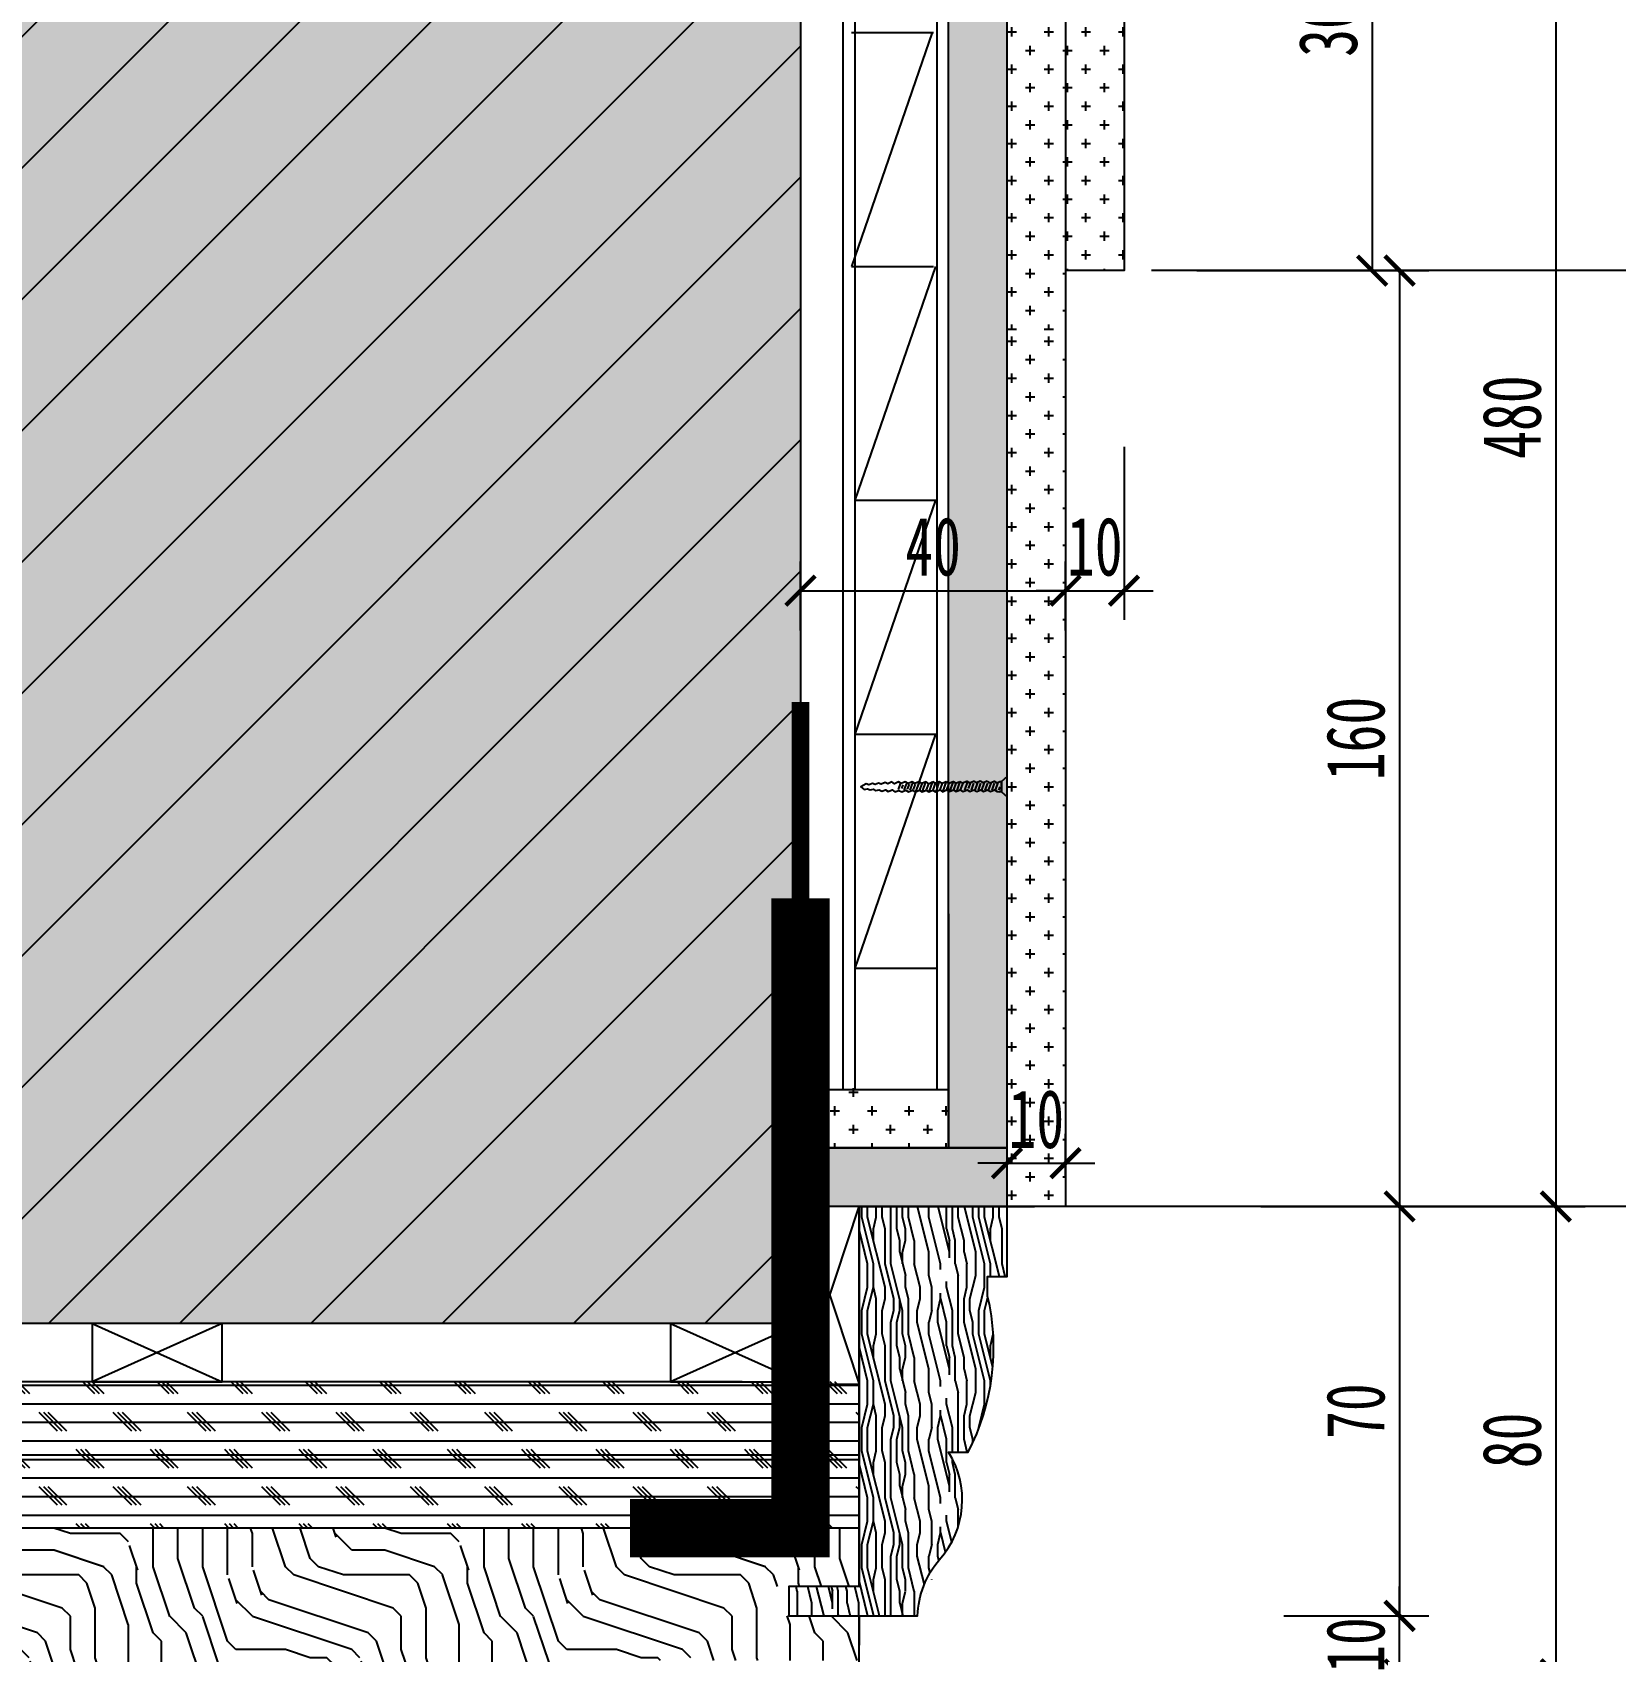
# Model space of a CAD drawing. Header units: millimetres. Extents: x 51249 to 2766742, y -599687 to -1280.
# Drawn here: x 73454.7 to 73725.4, y -117925.1 to -117648.2 of the extents above; entities that cross this region are included whole.
import ezdxf

# ---------------------------------------------------------------- set-up
doc = ezdxf.new("R2010")
doc.units = ezdxf.units.MM
doc.header["$LTSCALE"] = 10
doc.header["$PDMODE"] = 3
doc.linetypes.add('HIDDEN', pattern=[0.375, 0.25, -0.125])
for name, color, linetype in [('0-bh(填充)', 251, 'Continuous'), ('2-NORM', 3, 'Continuous'), ('4-Fine(立面细线)', 251, 'Continuous'), ('4-Norm(立面正常)', 134, 'Continuous'), ('4-Wide(立面宽线)', 4, 'Continuous'), ('A-土建墙（含管井、立管）', 6, 'Continuous'), ('D-节点填充', 250, 'Continuous'), ('D-造型细线', 146, 'Continuous'), ('DRT', 7, 'Continuous'), ('E-立面填充', 250, 'Continuous'), ('E-立面轮廓线', 4, 'Continuous'), ('E-立面造型线', 3, 'Continuous'), ('E-顶面轮廓线', 4, 'Continuous'), ('PM-FURN-M', 3, 'Continuous'), ('PM-WALL', 2, 'Continuous'), ('W-尺寸', 5, 'Continuous'), ('完成面-石材', 55, 'Continuous')]:
    doc.layers.add(name, color=color, linetype=linetype)
doc.styles.add('DIM', font='SimSun.ttf', dxfattribs={"width": 0.7})
doc.dimstyles.new('5', dxfattribs={"dimscale": 5, "dimtxt": 2, "dimasz": 1, "dimexe": 1, "dimexo": 1, "dimgap": 0.5, "dimtad": 1, "dimdec": 0, "dimrnd": 5, "dimzin": 0, "dimdsep": 46, "dimtxsty": 'DIM', "dimblk": 'ARCHTICK', "dimcen": 0, "dimclrd": 5, "dimclre": 5, "dimclrt": 35, "dimadec": 0, "dimazin": 0, "dimtfac": 0.5, "dimtdec": 0, "dimtix": 1, "dimtmove": 2, "dimatfit": 2, "dimldrblk": 'A', "dimfxl": 0, "dimtolj": 1, "dimtzin": 0, "dimlwd": -1, "dimlwe": -1, "dimarcsym": 0})
pattern_1 = [(360, (8376.2228, -321206.4964), (8e-16, 3.175), []), (135, (8377.81, -321208.084), (-6.35000274, -6.35000274), [4.49013, -4.49013]), (135, (8378.604, -321208.084), (-6.35000274, -6.35000274), [4.49013, -4.49013]), (135, (8379.398, -321208.084), (-6.35000274, -6.35000274), [4.49013, -4.49013])]

# ---------------------------------------------------------------- blocks, each defined once
blk = doc.blocks.new('_ArchTick')
at = {"color": 0, "linetype": 'ByBlock', "const_width": 0.15}
blk.add_lwpolyline([(-0.5, -0.5), (0.5, 0.5)], dxfattribs=at)
blk = doc.blocks.new('*D789')
at = {"layer": 'Defpoints', "color": 0, "ltscale": 0.15}
for p in [(73596.01, -117848.94, 0), (73575.23, -117928.94, 0), (73715.15, -117928.94)]:
    blk.add_point(p, dxfattribs=at)
at = {"layer": 'W-尺寸', "color": 5, "ltscale": 0.15}
for p, q in [((73695.15, -117848.94), (73720.15, -117848.94)), ((73715.15, -117848.94), (73715.15, -117928.94)), ((73695.15, -117928.94), (73720.15, -117928.94))]:
    blk.add_line(p, q, dxfattribs=at)
at = {"layer": 'W-尺寸', "color": 5, "ltscale": 0.15, "xscale": 5, "yscale": 5, "zscale": 5}
for p, rotation in [((73715.15, -117848.94), 90), ((73715.15, -117928.94), 270)]:
    blk.add_blockref('_ArchTick', p, dxfattribs=dict(at, rotation=rotation))
at = {"layer": 'W-尺寸', "color": 35, "ltscale": 0.15, "insert": (73707.65, -117888.94), "char_height": 10, "attachment_point": 5, "rotation": 90, "style": 'DIM'}
blk.add_mtext('\\A1;80', dxfattribs=at)
blk = doc.blocks.new('A')
for p, q in [((-1.435, 1.148), (-1.09, 1.437)), ((-1.435, 1.148), (-0.369, 0)), ((-1.09, 1.437), (0, 0)), ((-0.369, 0), (-2.127, 0)), ((-1.435, -1.148), (-0.369, 0)), ((-1.09, -1.437), (0, 0)), ((-1.435, -1.148), (-1.09, -1.437))]:
    blk.add_line(p, q)
for points in [[(-1.435, 1.148), (-1.09, 1.437), (-0.369, 0), (0, 0)], [(-1.435, -1.148), (-1.09, -1.437), (-0.369, 0), (0, 0)]]:
    blk.add_solid(points)
blk = doc.blocks.new('*D791')
at = {"layer": 'Defpoints', "color": 0, "ltscale": 0.15}
for p in [(73659.7, -117848.94, 0), (73663.66, -117918.94, 0), (73688.43, -117918.94)]:
    blk.add_point(p, dxfattribs=at)
at = {"layer": 'W-尺寸', "color": 5, "ltscale": 0.15}
for p, q in [((73668.43, -117848.94), (73693.43, -117848.94)), ((73688.43, -117848.94), (73688.43, -117918.94)), ((73668.66, -117918.94), (73693.43, -117918.94))]:
    blk.add_line(p, q, dxfattribs=at)
at = {"layer": 'W-尺寸', "color": 5, "ltscale": 0.15, "xscale": 5, "yscale": 5, "zscale": 5}
for p, rotation in [((73688.43, -117848.94), 90), ((73688.43, -117918.94), 270)]:
    blk.add_blockref('_ArchTick', p, dxfattribs=dict(at, rotation=rotation))
at = {"layer": 'W-尺寸', "color": 35, "ltscale": 0.15, "insert": (73680.93, -117883.94), "char_height": 10, "attachment_point": 5, "rotation": 90, "style": 'DIM'}
blk.add_mtext('\\A1;70', dxfattribs=at)
blk = doc.blocks.new('*D792')
at = {"layer": 'Defpoints', "color": 0, "ltscale": 0.15}
for p in [(73663.66, -117918.94, 0), (73688.43, -117918.94), (73663.66, -117928.94, 0)]:
    blk.add_point(p, dxfattribs=at)
at = {"layer": 'W-尺寸', "color": 5, "ltscale": 0.15}
for p, q in [((73688.43, -117918.94), (73688.43, -117913.94)), ((73668.66, -117918.94), (73693.43, -117918.94)), ((73688.43, -117928.94), (73688.43, -117918.94)), ((73668.66, -117928.94), (73693.43, -117928.94)), ((73688.43, -117928.94), (73688.43, -117933.94))]:
    blk.add_line(p, q, dxfattribs=at)
at = {"layer": 'W-尺寸', "color": 5, "ltscale": 0.15, "xscale": 5, "yscale": 5, "zscale": 5}
for p, rotation in [((73688.43, -117918.94), 270), ((73688.43, -117928.94), 90)]:
    blk.add_blockref('_ArchTick', p, dxfattribs=dict(at, rotation=rotation))
at = {"layer": 'W-尺寸', "color": 35, "ltscale": 0.15, "insert": (73680.93, -117923.94), "char_height": 10, "attachment_point": 5, "rotation": 90, "style": 'DIM'}
blk.add_mtext('\\A1;10', dxfattribs=at)
blk = doc.blocks.new('A$C55C23A5A')
at = {"layer": 'DRT', "color": 8, "ltscale": 2}
for p, q in [((0, 0, 0), (10, 22.22, 0)), ((0, 22.22, 0), (10, 0, 0))]:
    blk.add_line(p, q, dxfattribs=at)
at = {"layer": 'DRT', "color": 3, "ltscale": 2, "elevation": 0}
blk.add_lwpolyline([(0, 0), (10, 0), (10, 22.22), (0, 22.22)], close=True, dxfattribs=at)
blk = doc.blocks.new('dfgd')
at = {"layer": '0-bh(填充)', "color": 250}
for p, q in [((-12334.83, 1688.95), (-12333.87, 1689.3)), ((-12335.06, 1685.73), (-12333.6, 1686.27)), ((-12334.96, 1686.83), (-12333.71, 1687.29)), ((-12334.88, 1687.89), (-12333.79, 1688.3)), ((-12334.78, 1686.38), (-12333.83, 1686.73)), ((-12334.74, 1687.43), (-12333.93, 1687.73)), ((-12334.66, 1688.49), (-12333.99, 1688.74)), ((-12335.19, 1683.45), (-12333.44, 1684.04)), ((-12335.14, 1684.6), (-12333.51, 1685.19)), ((-12334.93, 1682.96), (-12333.74, 1683.36)), ((-12334.83, 1684.13), (-12333.78, 1684.52)), ((-12334.82, 1685.27), (-12333.8, 1685.65)), ((-12335.24, 1679.92), (-12333.49, 1680.52)), ((-12335.22, 1682.27), (-12333.47, 1682.87)), ((-12335.22, 1681.1), (-12333.47, 1681.7)), ((-12334.95, 1680.61), (-12333.76, 1681.01)), ((-12334.93, 1681.77), (-12333.76, 1682.19)), ((-12335.24, 1678.75), (-12333.49, 1679.35)), ((-12335.2, 1677.46), (-12333.71, 1677.98)), ((-12334.95, 1679.43), (-12333.78, 1679.85)), ((-12334.95, 1678.26), (-12333.78, 1678.68)), ((-12335.05, 1675.76), (-12333.73, 1676.21)), ((-12335.05, 1674.6), (-12333.73, 1675.05)), ((-12335.04, 1676.93), (-12334, 1677.3)), ((-12334.9, 1676.4), (-12333.72, 1676.81)), ((-12334.9, 1675.22), (-12333.74, 1675.64)), ((-12335.05, 1673.42), (-12333.74, 1673.88)), ((-12335.05, 1672.26), (-12333.74, 1672.71)), ((-12334.9, 1674.05), (-12333.74, 1674.47)), ((-12334.9, 1672.89), (-12333.74, 1673.3)), ((-12334.32, 1671.94), (-12333.74, 1672.16))]:
    blk.add_line(p, q, dxfattribs=at)
at = {"layer": '4-Fine(立面细线)', "color": 251}
for p, q in [((-12335.19, 1671.65), (-12333.44, 1671.65)), ((-12333.44, 1671.65), (-12335.19, 1671.65)), ((-12333.44, 1671.65), (-12332.57, 1670.68))]:
    blk.add_line(p, q, dxfattribs=at)
for points in [[(-12335.18, 1684.58), (-12335.18, 1684.58), (-12334.89, 1685.26), (-12335.18, 1685.74), (-12334.89, 1686.42), (-12335.18, 1686.92), (-12334.89, 1687.59), (-12335.18, 1688.08), (-12334.89, 1688.77), (-12335.18, 1689.26), (-12334.82, 1689.94), (-12335.13, 1690.4), (-12334.8, 1691.08), (-12335.05, 1691.54), (-12334.76, 1692.19), (-12334.94, 1692.64), (-12334.72, 1693.24), (-12334.86, 1693.7), (-12334.64, 1694.3), (-12334.82, 1694.75), (-12334.3, 1695.68), (-12333.86, 1695.11), (-12333.97, 1694.55), (-12333.78, 1694.1), (-12333.92, 1693.54), (-12333.69, 1693.1), (-12333.81, 1692.54), (-12333.58, 1692.08), (-12333.78, 1691.46), (-12333.49, 1691), (-12333.77, 1690.33), (-12333.43, 1689.85), (-12333.7, 1689.18), (-12333.43, 1688.68), (-12333.72, 1688.01), (-12333.43, 1687.52), (-12333.72, 1686.84), (-12333.43, 1686.35), (-12333.72, 1685.67), (-12333.43, 1685.18), (-12333.72, 1684.53)], [(-12335.19, 1683.45), (-12334.93, 1682.96), (-12335.22, 1682.27), (-12334.93, 1681.77), (-12335.22, 1681.1)], [(-12335.18, 1684.58), (-12334.83, 1684.13), (-12335.17, 1683.45)], [(-12333.74, 1683.38), (-12333.47, 1682.89), (-12333.76, 1682.2), (-12333.47, 1681.71), (-12333.76, 1681.03)], [(-12333.72, 1684.53), (-12333.44, 1684.04), (-12333.71, 1683.39)], [(-12335.22, 1681.1), (-12334.95, 1680.61), (-12335.24, 1679.92), (-12334.95, 1679.43), (-12335.24, 1678.75)], [(-12333.76, 1681.03), (-12333.49, 1680.54), (-12333.78, 1679.85), (-12333.49, 1679.36), (-12333.78, 1678.68)], [(-12335.24, 1678.76), (-12334.97, 1678.27), (-12335.27, 1677.58), (-12334.97, 1677.08), (-12335.27, 1676.41)], [(-12333.79, 1678.69), (-12333.52, 1678.2), (-12333.81, 1677.51), (-12333.52, 1677.02), (-12333.81, 1676.34)], [(-12335.27, 1674.08), (-12334.98, 1674.76), (-12335.27, 1675.25), (-12334.98, 1675.92), (-12335.27, 1676.42)], [(-12333.81, 1676.34), (-12333.52, 1675.85), (-12333.81, 1675.18), (-12333.52, 1674.68), (-12333.81, 1674)], [(-12335.27, 1674.08), (-12334.98, 1673.59), (-12335.27, 1672.91), (-12334.98, 1672.42), (-12335.19, 1671.93), (-12335.19, 1671.65)], [(-12333.81, 1674.01), (-12333.52, 1673.51), (-12333.81, 1672.84), (-12333.52, 1672.35), (-12333.44, 1671.99)], [(-12333.44, 1671.65), (-12333.44, 1671.65), (-12332.57, 1670.68), (-12336.07, 1670.68), (-12335.19, 1671.65)], [(-12333.44, 1671.65), (-12333.44, 1671.99)]]:
    blk.add_lwpolyline(points, dxfattribs=at)
blk = doc.blocks.new('A$C5B19074F')
at = {"layer": 'DRT', "color": 8, "ltscale": 2}
for p, q in [((0, 0, 0), (7.31, 22.22, 0)), ((0, 22.22, 0), (7.31, 0, 0))]:
    blk.add_line(p, q, dxfattribs=at)
at = {"layer": 'DRT', "color": 146, "ltscale": 2, "elevation": 0}
blk.add_lwpolyline([(0, 0), (7.31, 0), (7.31, 22.22), (0, 22.22)], close=True, dxfattribs=at)
blk = doc.blocks.new('*D818')
at = {"color": 5, "ltscale": 0.15}
for p, q in [((73653.74, -117388.94), (73688.74, -117388.94)), ((73683.74, -117388.94), (73683.74, -117688.94)), ((73653.74, -117688.94), (73688.74, -117688.94))]:
    blk.add_line(p, q, dxfattribs=at)
at = {"layer": 'Defpoints', "color": 0, "ltscale": 0.15}
for p in [(73641.32, -117388.94, 0), (73641.32, -117688.94, 0), (73683.74, -117688.94)]:
    blk.add_point(p, dxfattribs=at)
at = {"color": 5, "ltscale": 0.15, "xscale": 5, "yscale": 5, "zscale": 5}
for p, rotation in [((73683.74, -117388.94), 90), ((73683.74, -117688.94), 270)]:
    blk.add_blockref('_ArchTick', p, dxfattribs=dict(at, rotation=rotation))
at = {"color": 35, "ltscale": 0.15, "insert": (73676.24, -117645.24), "char_height": 10, "attachment_point": 5, "rotation": 90, "style": 'DIM'}
blk.add_mtext('\\A1;300', dxfattribs=at)
blk = doc.blocks.new('*D819')
at = {"color": 5, "ltscale": 0.15}
for p, q in [((73658.43, -117688.94), (73693.43, -117688.94)), ((73688.43, -117688.94), (73688.43, -117848.94)), ((73664.7, -117848.94), (73693.43, -117848.94))]:
    blk.add_line(p, q, dxfattribs=at)
at = {"layer": 'Defpoints', "color": 0, "ltscale": 0.15}
for p in [(73646.01, -117688.94, 0), (73659.7, -117848.94), (73688.43, -117848.94)]:
    blk.add_point(p, dxfattribs=at)
at = {"color": 5, "ltscale": 0.15, "xscale": 5, "yscale": 5, "zscale": 5}
for p, rotation in [((73688.43, -117688.94), 90), ((73688.43, -117848.94), 270)]:
    blk.add_blockref('_ArchTick', p, dxfattribs=dict(at, rotation=rotation))
at = {"color": 35, "ltscale": 0.15, "insert": (73680.93, -117768.94), "char_height": 10, "attachment_point": 5, "rotation": 90, "style": 'DIM'}
blk.add_mtext('\\A1;160', dxfattribs=at)
blk = doc.blocks.new('*D820')
at = {"color": 5, "ltscale": 0.15}
for p, q in [((73685.15, -117368.94), (73720.15, -117368.94)), ((73715.15, -117368.94), (73715.15, -117848.94)), ((73685.15, -117848.94), (73720.15, -117848.94))]:
    blk.add_line(p, q, dxfattribs=at)
at = {"layer": 'Defpoints', "color": 0, "ltscale": 0.15}
for p in [(73655.4, -117368.94, 0), (73658.43, -117848.94, 0), (73715.15, -117848.94)]:
    blk.add_point(p, dxfattribs=at)
at = {"color": 5, "ltscale": 0.15, "xscale": 5, "yscale": 5, "zscale": 5}
for p, rotation in [((73715.15, -117368.94), 90), ((73715.15, -117848.94), 270)]:
    blk.add_blockref('_ArchTick', p, dxfattribs=dict(at, rotation=rotation))
at = {"color": 35, "ltscale": 0.15, "insert": (73707.65, -117713.99), "char_height": 10, "attachment_point": 5, "rotation": 90, "style": 'DIM'}
blk.add_mtext('\\A1;480', dxfattribs=at)
blk = doc.blocks.new('*D816')
at = {"color": 5, "ltscale": 0.15}
for p, q in [((73631.32, -117719.05), (73631.32, -117748.66)), ((73641.32, -117719.05), (73641.32, -117748.66)), ((73631.32, -117743.66), (73626.32, -117743.66)), ((73631.32, -117743.66), (73641.32, -117743.66)), ((73641.32, -117743.66), (73646.32, -117743.66))]:
    blk.add_line(p, q, dxfattribs=at)
at = {"layer": 'Defpoints', "color": 0, "ltscale": 0.15}
for p in [(73631.32, -117714.05, 0), (73641.32, -117714.05, 0), (73641.32, -117743.66)]:
    blk.add_point(p, dxfattribs=at)
at = {"color": 5, "ltscale": 0.15, "xscale": 5, "yscale": 5, "zscale": 5}
blk.add_blockref('_ArchTick', (73631.32, -117743.66), dxfattribs=at)
at = {"color": 5, "ltscale": 0.15, "xscale": 5, "yscale": 5, "zscale": 5, "rotation": 180}
blk.add_blockref('_ArchTick', (73641.32, -117743.66), dxfattribs=at)
at = {"color": 35, "ltscale": 0.15, "insert": (73636.32, -117736.16), "char_height": 10, "attachment_point": 5, "style": 'DIM'}
blk.add_mtext('\\A1;10', dxfattribs=at)
blk = doc.blocks.new('*D823')
at = {"color": 5, "ltscale": 0.15}
for p, q in [((73586.01, -117750.45), (73586.01, -117738.66)), ((73631.32, -117750.45), (73631.32, -117738.66)), ((73586.01, -117743.66), (73631.32, -117743.66))]:
    blk.add_line(p, q, dxfattribs=at)
at = {"layer": 'Defpoints', "color": 0, "ltscale": 0.15}
for p in [(73631.32, -117743.66), (73586.01, -117755.45, 0), (73631.32, -117755.45, 0)]:
    blk.add_point(p, dxfattribs=at)
at = {"color": 5, "ltscale": 0.15, "xscale": 5, "yscale": 5, "zscale": 5, "rotation": 180}
blk.add_blockref('_ArchTick', (73586.01, -117743.66), dxfattribs=at)
at = {"color": 5, "ltscale": 0.15, "xscale": 5, "yscale": 5, "zscale": 5}
blk.add_blockref('_ArchTick', (73631.32, -117743.66), dxfattribs=at)
at = {"color": 35, "ltscale": 0.15, "insert": (73608.67, -117736.16), "char_height": 10, "attachment_point": 5, "style": 'DIM'}
blk.add_mtext('\\A1;40', dxfattribs=at)
blk = doc.blocks.new('*D824')
at = {"color": 5, "ltscale": 0.15}
for p, q in [((73621.32, -117843.94), (73621.32, -117836.54)), ((73631.32, -117843.94), (73631.32, -117836.54)), ((73621.32, -117841.54), (73616.32, -117841.54)), ((73621.32, -117841.54), (73631.32, -117841.54)), ((73631.32, -117841.54), (73636.32, -117841.54))]:
    blk.add_line(p, q, dxfattribs=at)
at = {"layer": 'Defpoints', "color": 0, "ltscale": 0.15}
for p in [(73631.32, -117841.54), (73621.32, -117848.94, 0), (73631.32, -117848.94, 0)]:
    blk.add_point(p, dxfattribs=at)
at = {"color": 5, "ltscale": 0.15, "xscale": 5, "yscale": 5, "zscale": 5}
blk.add_blockref('_ArchTick', (73621.32, -117841.54), dxfattribs=at)
at = {"color": 5, "ltscale": 0.15, "xscale": 5, "yscale": 5, "zscale": 5, "rotation": 180}
blk.add_blockref('_ArchTick', (73631.32, -117841.54), dxfattribs=at)
at = {"color": 35, "ltscale": 0.15, "insert": (73626.32, -117834.04), "char_height": 10, "attachment_point": 5, "style": 'DIM'}
blk.add_mtext('\\A1;10', dxfattribs=at)

msp = doc.modelspace()

# ---------------------------------------------------------------- hatches: boundary and pattern name
at = {"ltscale": 0.15}
h = msp.add_hatch(dxfattribs=at)
h.set_pattern_fill('AR-CONC', color=250, scale=10, style=0)
h.set_pattern_definition([(50, (72954.535, -117868.936), (18.21847, -1.5939), [1.905, -20.955]), (355, (72954.535, -117868.936), (-3.52428, 19.10566), [1.524, -16.764]), (100.451, (72956.053, -117869.069), (14.69425, 17.51167), [1.619, -17.809]), (46.1842, (72954.535, -117863.856), (27.1079, -4.20423), [2.8575, -31.4325]), (96.6356, (72956.794, -117864.207), (23.7404, 24.74256), [2.4285, -26.7135]), (351.184, (72954.535, -117863.856), (23.74046, 24.7425), [2.286, -25.146]), (21, (72957.075, -117865.126), (15.16149, -10.22655), [1.905, -20.955]), (326, (72957.075, -117865.126), (6.1802, 18.4188), [1.524, -16.764]), (71.4514, (72958.338, -117865.979), (21.34165, 8.19229), [1.619, -17.809]), (37.5, (72954.535, -117868.936), (0.30886, 8.455504), [0, -16.5608, 0, -17.018, 0, -16.8275]), (7.5, (72954.535, -117868.936), (6.681966, 10.01806), [0, -9.7028, 0, -16.1798, 0, -6.4135]), (327.5, (72948.871, -117868.936), (13.55906, -0.572874), [0, -6.35, 0, -19.812, 0, -26.289]), (317.5, (72946.331, -117868.936), (14.81292, 2.54265), [0, -8.255, 0, -13.1572, 0, -18.669])])
h.paths.add_polyline_path([(72954.53, -117248.94), (72954.53, -117368.94), (73366, -117368.94), (73366, -117868.94), (73586.01, -117868.94), (73586.01, -117368.94), (73948.34, -117368.94), (73948.34, -117248.94)])
at = {"ltscale": 2}
h = msp.add_hatch(dxfattribs=at)
h.set_pattern_fill('CORK', color=8, style=0)
h.set_pattern_definition(pattern_1)
h.paths.add_polyline_path([(73356, -117878.94), (73356, -117891.44), (73596.01, -117891.44), (73596.01, -117878.94), (73548.22, -117878.94)])
h = msp.add_hatch(dxfattribs=at)
h.set_pattern_fill('CORK', color=8, style=0)
h.set_pattern_definition(pattern_1)
h.paths.add_polyline_path([(73595.92, -117903.94), (73596.01, -117903.84), (73596.01, -117891.44), (73356, -117891.44), (73356, -117903.94)])
at = {"layer": '0-bh(填充)'}
h = msp.add_hatch(dxfattribs=at)
h.set_pattern_fill('CROSS', color=250, scale=0.5, style=0)
h.set_pattern_definition([(7e-15, (94571.3886, -51508.072), (3.175, 3.175), [1.5875, -4.7625]), (90, (94572.1823, -51508.8656), (-3.175, 3.175), [1.5875, -4.7625])])
h.paths.add_polyline_path([(73611.32, -117838.94), (73611.32, -117848.94), (73621.32, -117848.94), (73621.32, -117838.94)], flags=16)
h.paths.add_polyline_path([(73611.32, -117448.13), (73621.32, -117388.94), (73621.32, -117848.94), (73611.32, -117848.94)])
h.paths.add_polyline_path([(73611.32, -117378.94), (73891.32, -117378.94), (73891.32, -117388.94), (73652.32, -117388.94), (73623.11, -117388.94), (73621.32, -117393.4), (73621.32, -117419.94), (73611.32, -117448.13)])
h.paths.add_polyline_path([(73581.32, -117838.78), (73581.32, -117848.94), (73621.32, -117848.94), (73621.32, -117838.94)])
h = msp.add_hatch(dxfattribs=at)
h.set_pattern_fill('CROSS', color=250, scale=0.5, style=0)
h.set_pattern_definition([(7e-15, (73621.3194, -117698.936), (3.175, 3.175), [1.5875, -4.7625]), (90, (73622.1132, -117699.73), (-3.175, 3.175), [1.5875, -4.7625])])
h.paths.add_polyline_path([(73631.32, -117688.94), (73641.32, -117688.94), (73641.32, -117390.94), (73631.32, -117390.94)])
h.paths.add_polyline_path([(73631.32, -117390.94), (73621.32, -117390.94), (73621.32, -117698.94), (73631.32, -117698.94), (73631.32, -117688.94)])
h = msp.add_hatch(dxfattribs=at)
h.set_pattern_fill('CROSS', color=250, scale=0.5, style=0)
h.set_pattern_definition([(7e-15, (73621.3194, -117808.936), (3.175, 3.175), [1.5875, -4.7625]), (90, (73622.1132, -117809.73), (-3.175, 3.175), [1.5875, -4.7625])])
h.paths.add_polyline_path([(73621.32, -117698.94), (73631.32, -117698.94), (73631.32, -117848.94), (73621.32, -117848.94), (73621.32, -117808.94)])
h = msp.add_hatch(dxfattribs=at)
h.set_pattern_fill('CROSS', color=250, scale=0.5, style=0)
h.set_pattern_definition([(7e-15, (72810.042, -117838.936), (3.175, 3.175), [1.5875, -4.7625]), (90, (72810.8358, -117839.73), (-3.175, 3.175), [1.5875, -4.7625])])
h.paths.add_polyline_path([(73581.32, -117827.42), (73581.32, -117838.94), (73611.32, -117838.94), (73611.32, -117830.47), (73610.97, -117830.28), (73610.3, -117830.56), (73610.3, -117830.57), (73609.81, -117830.28), (73609.14, -117830.56), (73609.13, -117830.58), (73608.65, -117830.31), (73607.96, -117830.59), (73607.47, -117830.32), (73606.77, -117830.63), (73606.79, -117830.59), (73606.33, -117830.32), (73605.65, -117830.61), (73605.16, -117830.32), (73604.49, -117830.61), (73603.99, -117830.32), (73603.32, -117830.61), (73602.83, -117830.33), (73602.15, -117830.61), (73601.68, -117830.27), (73601, -117830.55), (73600.54, -117830.25), (73599.92, -117830.46), (73599.46, -117830.22), (73598.9, -117830.34), (73598.47, -117830.12), (73597.21, -117830.42), (73596.32, -117829.73), (73597.76, -117828.94)])
at = {"layer": '2-NORM'}
h = msp.add_hatch(dxfattribs=at)
h.set_pattern_fill('木纹01', color=251, scale=10, angle=135, style=0)
h.set_pattern_definition([(135, (8353.595, -322974.36), (-56.5685425, 2e-14), [2, -38]), (135, (8370.566, -322996.986), (-56.5685425, 2e-14), [4, -36]), (135, (8350.767, -322980.016), (-56.5685425, 2e-14), [2, -38]), (135, (8364.91, -322999.815), (-56.5685425, 2e-14), [2, -38]), (135, (8346.524, -322984.26), (-56.5685425, 2e-14), [2, -38]), (135, (8360.666, -323001.23), (-56.5685425, 2e-14), [2, -38]), (135, (8343.696, -322987.087), (-56.5685425, 2e-14), [2, -38]), (135, (8356.424, -323005.47), (-56.5685425, 2e-14), [2, -22, 2, -14]), (135, (8353.595, -323008.3), (-56.5685425, 2e-14), [4, -20, 2, -14]), (135, (8350.767, -323013.957), (-56.5685425, 2e-14), [2, -6, 2, -16, 2, -12]), (135, (8349.353, -323018.2), (-56.5685425, 2e-14), [2, -8, 4, -26]), (135, (8329.554, -323001.23), (-56.5685425, 2e-14), [2, -38]), (135, (8346.524, -323021.028), (-56.5685425, 2e-14), [2, -10, 2, -26]), (180, (8376.223, -322996.986), (-28.2842712, -28.2842712), [5.65684, -50.9117025]), (180, (8352.18, -322972.945), (-28.2842712, -28.2842712), [11.313708, -45.2548345]), (180, (8338.04, -322987.087), (-28.2842712, -28.2842712), [2.8284, -53.7401425]), (180, (8359.252, -323013.957), (-28.2842712, -28.2842712), [8.48528, -48.0832625]), (180, (8335.21, -322989.915), (-28.2842712, -28.2842712), [14.142136, -42.4264065]), (180, (8330.968, -322994.158), (-28.2842712, -28.2842712), [8.48528, -48.0832625]), (90, (8333.796, -323002.643), (-28.2842712, 28.2842712), [2.8284, -53.7401425]), (90, (8366.323, -322989.915), (-28.2842712, 28.2842712), [5.65684, -50.9117025]), (90, (8353.595, -322999.815), (-28.2842712, 28.2842712), [5.65684, -50.9117025]), (90, (8350.767, -322985.673), (-28.2842712, 28.2842712), [5.65684, -50.9117025]), (90, (8340.867, -322998.4), (-28.2842712, 28.2842712), [5.65684, -50.9117025]), (90, (8336.625, -322999.815), (-28.2842712, 28.2842712), [8.48528, -48.0832625]), (90, (8360.666, -322989.915), (-28.2842712, 28.2842712), [8.48528, -48.0832625]), (90, (8355.01, -322987.087), (-28.2842712, 28.2842712), [8.48528, -48.0832625]), (90, (8349.353, -323001.23), (-28.2842712, 28.2842712), [8.48528, -48.0832625]), (90, (8345.11, -322999.815), (-28.2842712, 28.2842712), [8.48528, -48.0832625]), (161.565051, (8369.152, -323001.229), (-28.2842713, 28.2842712), [4.4721356, -84.970583]), (161.565051, (8349.353, -322978.602), (-28.2842713, 28.2842712), [17.888544, -71.554175]), (161.565051, (8345.11, -322982.844), (-28.2842713, 28.2842712), [17.888544, -71.554175]), (161.565051, (8342.282, -322985.673), (-28.2842713, 28.2842712), [17.88856, -26.8, 8.9444, -35.809759]), (161.565051, (8335.21, -322987.087), (-28.2842713, 28.2842712), [4.4721356, -84.970583]), (161.565051, (8350.767, -323022.442), (-28.2842713, 28.2842712), [4.4721356, -84.970583]), (161.565051, (8328.14, -322999.815), (-28.2842713, 28.2842712), [8.944272, -80.498447]), (108.434949, (8360.666, -322981.43), (-28.2842712, 28.2842713), [8.944272, -80.498447]), (108.434949, (8363.495, -322998.4), (-28.2842712, 28.2842713), [8.944272, -80.498447]), (108.434949, (8367.738, -322994.158), (-28.2842712, 28.2842713), [4.4721356, -84.970447]), (108.434949, (8359.252, -322999.815), (-28.2842712, 28.2842713), [13.416408, -76.026311]), (108.434949, (8353.595, -322994.158), (-28.2842712, 28.2842713), [8.944272, -80.498447]), (108.434949, (8349.353, -322992.744), (-28.2842712, 28.2842713), [8.944272, -80.498447]), (108.434949, (8355.01, -323004.057), (-28.2842712, 28.2842713), [4.4721356, -84.970447]), (108.434949, (8350.767, -323005.472), (-28.2842712, 28.2842713), [4.4721356, -84.970447]), (108.434949, (8333.796, -322999.815), (-28.2842712, 28.2842713), [4.4721356, -84.970447]), (108.434949, (8345.11, -322991.33), (-28.2842712, 28.2842713), [4.4721356, -84.970447]), (108.434949, (8349.353, -323012.543), (-28.2842712, 28.2842713), [13.416408, -76.026311]), (108.434949, (8347.939, -323016.785), (-28.2842712, 28.2842713), [8.944272, -80.498447]), (108.434949, (8340.867, -322992.744), (-28.2842712, 28.2842713), [4.472, -40.248, 4.472, -40.250719]), (108.434949, (8343.696, -323006.886), (-28.2842712, 28.2842713), [8.944272, -80.498447]), (108.434949, (8339.453, -323008.3), (-28.2842712, 28.2842713), [8.944272, -80.498447]), (108.434949, (8345.11, -323019.614), (-28.2842712, 28.2842713), [8.944272, -80.498447]), (108.434949, (8336.625, -323011.128), (-28.2842712, 28.2842713), [8.944272, -80.498447])])
h.paths.add_polyline_path([(73530.21, -117930.69), (73530.21, -117942.19), (73518.96, -117942.19), (73518.96, -117930.69)])
h.paths.add_polyline_path([(73596.01, -117918.94), (73581.01, -117918.94), (73581.01, -117913.94), (73596.01, -117913.94), (73596.01, -117903.94), (73358, -117903.94), (73358, -117913.94), (73368, -117913.94), (73368, -117918.94), (73358, -117918.94), (73358, -117926.94), (73373, -117926.94), (73373, -117941.94), (73541.01, -117941.94), (73541.01, -117938.44), (73536.01, -117938.44), (73536.01, -117934.44), (73541.01, -117934.44), (73541.01, -117926.94), (73548.81, -117926.94), (73548.81, -117926.57), (73596.01, -117926.57)])
at = {"layer": 'D-节点填充'}
h = msp.add_hatch(dxfattribs=at)
h.set_pattern_fill('ANSI31', color=256, scale=10, style=0)
h.set_pattern_definition([(45, (108287.636, -114806.369), (-11.22532, 11.22532), [])])
h.paths.add_polyline_path([(72954.53, -117248.94), (72954.53, -117368.94), (73366, -117368.94), (73366, -117868.94), (73388.22, -117868.94), (73586.01, -117868.94), (73586.01, -117368.94), (73948.34, -117368.94), (73948.34, -117248.94)])
at = {"layer": 'E-立面填充', "ltscale": 0.15}
h = msp.add_hatch(dxfattribs=at)
h.set_pattern_fill('PANEL', color=256, scale=20, angle=-90, style=0, pattern_type=2)
h.set_pattern_definition([(90, (58807.957, 6439.24), (20, -4e-15), [4, -6, 2, -8]), (90, (58808.457, 6453.24), (20, -4e-15), [4, -16]), (90, (58809.457, 6451.24), (20, -4e-15), [2, -18]), (90, (58809.957, 6440.24), (20, -4e-15), [1, -14, 1, -4]), (90, (58810.957, 6447.24), (20, -4e-15), [4, -6, 1, -9]), (90, (58811.457, 6442.24), (20, -4e-15), [3, -17]), (90, (58811.957, 6447.24), (20, -4e-15), [6, -14]), (90, (58812.457, 6441.24), (20, -4e-15), [4, -16]), (90, (58812.957, 6449.24), (20, -4e-15), [10, -10]), (90, (58813.957, 6443.24), (20, -4e-15), [2, -6, 4, -8]), (90, (58814.457, 6457.24), (20, -4e-15), [4, -16]), (90, (58814.957, 6453.24), (20, -4e-15), [2, -18]), (90, (58815.457, 6449.24), (20, -4e-15), [2, -18]), (90, (58815.957, 6439.24), (20, -4e-15), [4, -16]), (90, (58816.457, 6449.24), (20, -4e-15), [4, -16]), (90, (58817.457, 6449.24), (20, -4e-15), [4, -4, 4, -8]), (90, (58818.457, 6445.24), (20, -4e-15), [2, -10, 4, -4]), (90, (58818.957, 6449.24), (20, -4e-15), [6, -14]), (90, (58819.957, 6449.24), (20, -4e-15), [4, -16]), (90, (58820.457, 6441.24), (20, -4e-15), [6, -8, 2, -4]), (90, (58821.457, 6441.24), (20, -4e-15), [10, -10]), (90, (58821.957, 6453.24), (20, -4e-15), [2, -18]), (90, (58822.457, 6447.24), (20, -4e-15), [4, -16]), (90, (58822.957, 6443.24), (20, -4e-15), [2, -8, 2, -8]), (90, (58823.457, 6441.24), (20, -4e-15), [2, -6, 4, -8]), (90, (58823.957, 6445.24), (20, -4e-15), [2, -10, 2, -6]), (90, (58824.457, 6449.24), (20, -4e-15), [6, -14]), (90, (58825.457, 6441.24), (20, -4e-15), [4, -16]), (90, (58825.957, 6451.24), (20, -4e-15), [2, -18]), (90, (58826.457, 6455.24), (20, -4e-15), [2, -18]), (75.9637565, (58809.4567, 6453.2405), (-7e-10, 20), [2.06, -80.4021105]), (75.9637565, (58813.9567, 6455.2405), (-7e-10, 20), [2.06, -80.4021105]), (75.9637565, (58825.9567, 6453.2405), (-7e-10, 20), [2.06, -80.4021105]), (75.9637565, (58818.4567, 6447.2405), (-7e-10, 20), [2.06, -80.4021105]), (75.9637565, (58821.4567, 6451.2405), (-7e-10, 20), [2.06, -80.4021105]), (75.9637565, (58819.9567, 6453.2405), (-7e-10, 20), [2.06, -80.4021105]), (75.9637565, (58823.4567, 6443.2405), (-7e-10, 20), [2.06, -80.4021105]), (75.9637565, (58822.4567, 6451.2405), (-7e-10, 20), [2.06, -80.4021105]), (75.9637565, (58814.9567, 6455.2405), (-7e-10, 20), [4.12, -78.3421105]), (75.9637565, (58816.4567, 6453.2405), (-7e-10, 20), [4.12, -78.3421105]), (75.9637565, (58817.4567, 6453.2405), (-7e-10, 20), [4.12, -78.3421105]), (284.0362435, (58810.9567, 6447.2405), (-7e-10, -20), [2.06, -4.12, 2.06, -74.2221105]), (284.0362435, (58813.9567, 6443.2405), (-7e-10, -20), [2.06, -80.4021105]), (284.0362435, (58822.9567, 6443.2405), (-7e-10, -20), [4.12, -78.3421105]), (255.9637565, (58808.4567, 6453.2405), (7e-10, -20), [2.06, -80.4021105]), (104.0362435, (58808.4567, 6457.2405), (7e-10, 20), [2.06, -80.4021105]), (104.0362435, (58815.4567, 6451.2405), (7e-10, 20), [2.06, -80.4021105]), (104.0362435, (58818.9567, 6455.2405), (7e-10, 20), [2.06, -80.4021105]), (104.0362435, (58820.4567, 6447.2405), (7e-10, 20), [2.06, -80.4021105]), (104.0362435, (58822.9567, 6445.2405), (7e-10, 20), [2.06, -80.4021105]), (104.0362435, (58823.9567, 6447.2405), (7e-10, 20), [2.06, -80.4021105]), (104.0362435, (58820.4567, 6447.2405), (7e-10, 20), [2.06, -80.4021105]), (104.0362435, (58823.4567, 6453.2405), (7e-10, 20), [8.24, -74.2221105]), (104.0362435, (58809.9567, 6441.2405), (7e-10, 20), [8.24, -74.2221105]), (104.0362435, (58811.4567, 6443.2405), (7e-10, 20), [8.24, -74.2221105]), (104.0362435, (58812.4567, 6445.2405), (7e-10, 20), [2.06, -4.12, 4.12, -72.1621105]), (104.0362435, (58813.9567, 6445.2405), (7e-10, 20), [4.12, -4.12, 4.12, -70.1021105]), (104.0362435, (58815.9567, 6443.2405), (7e-10, 20), [8.24, -74.2221105]), (104.0362435, (58817.4567, 6441.2405), (7e-10, 20), [8.24, -74.2221105]), (104.0362435, (58818.4567, 6441.2405), (7e-10, 20), [8.24, -74.2221105]), (104.0362435, (58824.4567, 6455.2405), (7e-10, 20), [2.06, -80.4021105]), (104.0362325, (58826.4567, 6457.2405), (3.84e-06, 20), [4.12, -78.3421105]), (104.0362325, (58825.4567, 6445.2405), (3.84e-06, 20), [4.12, -78.3421105]), (104.0362425, (58807.9567, 6443.2405), (3.5e-07, 20), [8.24, -74.2221105]), (104.0362425, (58821.9567, 6455.2405), (3.5e-07, 20), [6.18, -76.2821105]), (104.0362425, (58820.4567, 6457.2405), (3.5e-07, 20), [12.36, -70.1021105])])
edge = h.paths.add_edge_path()
edge.add_line((73596.01, -117913.94), (73584.01, -117913.94))
edge.add_line((73584.01, -117913.94), (73584.01, -117918.94))
edge.add_line((73584.01, -117918.94), (73606.01, -117918.94))
edge.add_arc((73621.86, -117919.57), 15.85, 139.6013, 177.7204, ccw=False)
edge.add_arc((73598.31, -117899.08), 15.36, -41.685, 32.0209)
edge.add_line((73611.33, -117890.94), (73614.67, -117890.94))
edge.add_arc((73580.62, -117873.16), 38.41, -27.5742, 13.3827)
edge.add_line((73617.99, -117864.27), (73617.99, -117860.94))
edge.add_line((73617.99, -117860.94), (73621.32, -117860.94))
edge.add_line((73621.32, -117860.94), (73621.32, -117848.94))
edge.add_line((73621.32, -117848.94), (73596.01, -117848.94))
edge.add_line((73596.01, -117848.94), (73596.01, -117910.94))
edge.add_line((73596.01, -117910.94), (73596.01, -117910.94))
edge.add_line((73596.01, -117910.94), (73596.01, -117913.94))

# ---------------------------------------------------------------- linework, layer by layer
at = {"ltscale": 2, "const_width": 3, "elevation": 0}
msp.add_lwpolyline([(73586.01, -117762.67), (73586.01, -117891.44), (73586.01, -117891.44)], dxfattribs=at)
at = {"color": 1, "linetype": 'HIDDEN', "ltscale": 2, "const_width": 10, "elevation": 0}
msp.add_lwpolyline([(73586.01, -117796.29), (73586.01, -117903.94), (73556.86, -117903.94)], dxfattribs=at)
at = {"color": 2}
msp.add_lwpolyline([(73596.01, -117918.94), (73606.01, -117918.94, -0.167877), (73609.78, -117909.29, 0.333169), (73611.33, -117890.94), (73614.67, -117890.94, 0.180635), (73617.99, -117864.27), (73617.99, -117860.94), (73621.32, -117860.94), (73621.32, -117848.94), (73596.01, -117848.94), (73596.01, -117913.94), (73584.01, -117913.94), (73584.01, -117918.94), (73596.01, -117918.94), (73606.01, -117918.94)], format="xyb", dxfattribs=at)
at = {"layer": '4-Wide(立面宽线)', "color": 4}
msp.add_line((73626.01, -117848.94), (73586.01, -117848.94), dxfattribs=at)
at = {"layer": 'A-土建墙（含管井、立管）', "color": 6}
msp.add_line((73586.01, -117868.94, 0), (73366, -117868.94, 0), dxfattribs=at)
msp.add_lwpolyline([(73948.34, -117368.94), (73586.01, -117368.94), (73586.01, -117868.94)], dxfattribs=at)
at = {"layer": 'D-节点填充', "ltscale": 0.15}
for p, q in [((73595.32, -117368.94), (73595.32, -117828.94)), ((73609.32, -117368.94), (73609.32, -117828.94)), ((73594.74, -117648.21), (73608.74, -117648.21)), ((73608.49, -117648.21), (73594.74, -117688.21)), ((73594.74, -117688.21), (73608.74, -117688.21)), ((73609.07, -117688.21), (73595.32, -117728.21)), ((73595.32, -117728.21), (73609.32, -117728.21)), ((73609.07, -117728.21), (73595.32, -117768.21)), ((73595.32, -117768.21), (73609.32, -117768.21)), ((73609.07, -117768.21), (73595.32, -117808.21)), ((73595.32, -117808.21), (73609.32, -117808.21))]:
    msp.add_line(p, q, dxfattribs=at)
at = {"layer": 'D-造型细线'}
msp.add_line((73593.32, -117828.94), (73593.32, -117368.94), dxfattribs=at)
at = {"layer": 'D-造型细线', "color": 44}
for p, q in [((73611.32, -117798.94), (73611.32, -117368.94)), ((73611.32, -117838.94), (73611.32, -117368.94)), ((73621.32, -117848.94), (73621.32, -117388.94)), ((73631.32, -117390.94), (73631.32, -117688.94)), ((73611.32, -117798.94), (73611.32, -117838.94)), ((73581.32, -117828.94), (73611.32, -117828.94)), ((73581.32, -117838.94), (73621.32, -117838.94)), ((73621.32, -117838.94), (73581.32, -117838.94))]:
    msp.add_line(p, q, dxfattribs=at)
at = {"layer": 'DRT', "color": 8, "ltscale": 2}
for p, q in [((73586.01, -117879.31), (73596.01, -117848.94)), ((73586.01, -117848.94), (73596.01, -117879.31))]:
    msp.add_line(p, q, dxfattribs=at)
at = {"layer": 'DRT', "color": 3, "ltscale": 2, "elevation": 0}
msp.add_lwpolyline([(73586.01, -117879.31), (73596.01, -117879.31), (73596.01, -117848.94), (73586.01, -117848.94)], close=True, dxfattribs=at)
at = {"layer": 'E-立面轮廓线'}
msp.add_line((73596.01, -117848.94), (73626.01, -117848.94), dxfattribs=at)
at = {"layer": 'E-立面造型线', "color": 251}
for p, q in [((73976.43, -117688.94), (73646.01, -117688.94)), ((73974.43, -117848.94), (73626.01, -117848.94))]:
    msp.add_line(p, q, dxfattribs=at)
at = {"layer": 'E-顶面轮廓线'}
msp.add_lwpolyline([(73891.32, -117368.94), (73891.32, -117388.94), (73641.32, -117388.94), (73641.32, -117688.94), (73631.32, -117688.94), (73631.32, -117848.94), (73621.32, -117848.94), (73621.32, -117848.94)], dxfattribs=at)
at = {"layer": 'PM-FURN-M', "color": 3}
for p, q in [((73596.01, -117891.44), (73596.01, -117848.94)), ((73576.01, -117878.94, 0), (73376, -117878.94, 0)), ((73596.01, -117891.44), (73356, -117891.44)), ((73596.01, -117903.94), (73356, -117903.94, 0))]:
    msp.add_line(p, q, dxfattribs=at)
at = {"layer": 'PM-WALL', "color": 2}
for p, q in [((73596.01, -117868.94), (73596.01, -117848.94)), ((73596.01, -117913.94), (73596.01, -117848.94)), ((73596.01, -117918.94), (73596.01, -117923.94)), ((73596.01, -117928.94), (73596.01, -117918.94))]:
    msp.add_line(p, q, dxfattribs=at)
at = {"layer": '完成面-石材'}
msp.add_lwpolyline([(73596.01, -117913.94), (73596.01, -117848.94)], dxfattribs=at)

# ---------------------------------------------------------------- block references
at = {"color": 2, "ltscale": 0.15}
msp.add_blockref('A$C5B19074F', (73581.32, -117828.94, 0), dxfattribs=at)
at = {"layer": '4-Norm(立面正常)', "xscale": -1, "rotation": 90}
msp.add_blockref('dfgd', (75292, -130111.5), dxfattribs=at)
at = {"layer": 'DRT', "color": 3, "ltscale": 2, "rotation": 270}
for p in [(73464.9, -117868.94, 0), (73563.8, -117868.94, 0)]:
    msp.add_blockref('A$C55C23A5A', p, dxfattribs=at)

# ---------------------------------------------------------------- dimensions: what is measured, and where the dimension line sits
at = {"color": 2, "ltscale": 0.15}
for base, p1, p2, picture, middle in [((73715.15, -117848.94, 0), (73655.4, -117368.94), (73658.43, -117848.94), '*D820', (73707.65, -117713.99, 0)), ((73683.74, -117688.94, 0), (73641.32, -117388.94), (73641.32, -117688.94), '*D818', (73676.24, -117645.24, 0))]:
    dim = msp.add_linear_dim(base=base, p1=p1, p2=p2, angle=90, dimstyle='5', override={"dimfxl": 6}, dxfattribs=at)
    dim.commit()
    dim.dimension.update_dxf_attribs({"geometry": picture, "text_midpoint": middle, "dimtype": 160})
dim = msp.add_linear_dim(base=(73688.43, -117848.94, 0), p1=(73646.01, -117688.94), p2=(73659.7, -117848.94, 0), angle=90, dimstyle='5', override={"dimfxl": 6}, dxfattribs=at)
dim.commit()
dim.dimension.update_dxf_attribs({"geometry": '*D819', "text_midpoint": (73680.93, -117768.94, 0)})
for base, p1, p2, picture, middle in [((73641.32, -117743.66, 0), (73631.32, -117714.05), (73641.32, -117714.05), '*D816', (73636.32, -117736.16, 0)), ((73631.32, -117841.54, 0), (73621.32, -117848.94), (73631.32, -117848.94), '*D824', (73626.32, -117834.04, 0))]:
    dim = msp.add_linear_dim(base=base, p1=p1, p2=p2, dimstyle='5', override={"dimfxl": 6}, dxfattribs=at)
    dim.commit()
    dim.dimension.update_dxf_attribs({"geometry": picture, "text_midpoint": middle})
dim = msp.add_linear_dim(base=(73631.32, -117743.66, 0), p1=(73586.01, -117755.45), p2=(73631.32, -117755.45), text='40', dimstyle='5', override={"dimfxl": 6}, dxfattribs=at)
dim.commit()
dim.dimension.update_dxf_attribs({"geometry": '*D823', "text_midpoint": (73608.67, -117736.16, 0)})
at = {"layer": 'W-尺寸', "color": 1, "ltscale": 0.15}
for base, p1, p2, angle, picture, middle in [((73715.15, -117928.94, 0), (73596.01, -117848.94), (73575.23, -117928.94), 270, '*D789', (73707.65, -117888.94, 0)), ((73688.43, -117918.94, 0), (73659.7, -117848.94), (73663.66, -117918.94), 270, '*D791', (73680.93, -117883.94, 0)), ((73688.43, -117918.94, 0), (73663.66, -117928.94), (73663.66, -117918.94), 90, '*D792', (73680.93, -117923.94, 0))]:
    dim = msp.add_linear_dim(base=base, p1=p1, p2=p2, angle=angle, dimstyle='5', dxfattribs=at)
    dim.commit()
    dim.dimension.update_dxf_attribs({"geometry": picture, "text_midpoint": middle})

doc.saveas('drawing.dxf')
